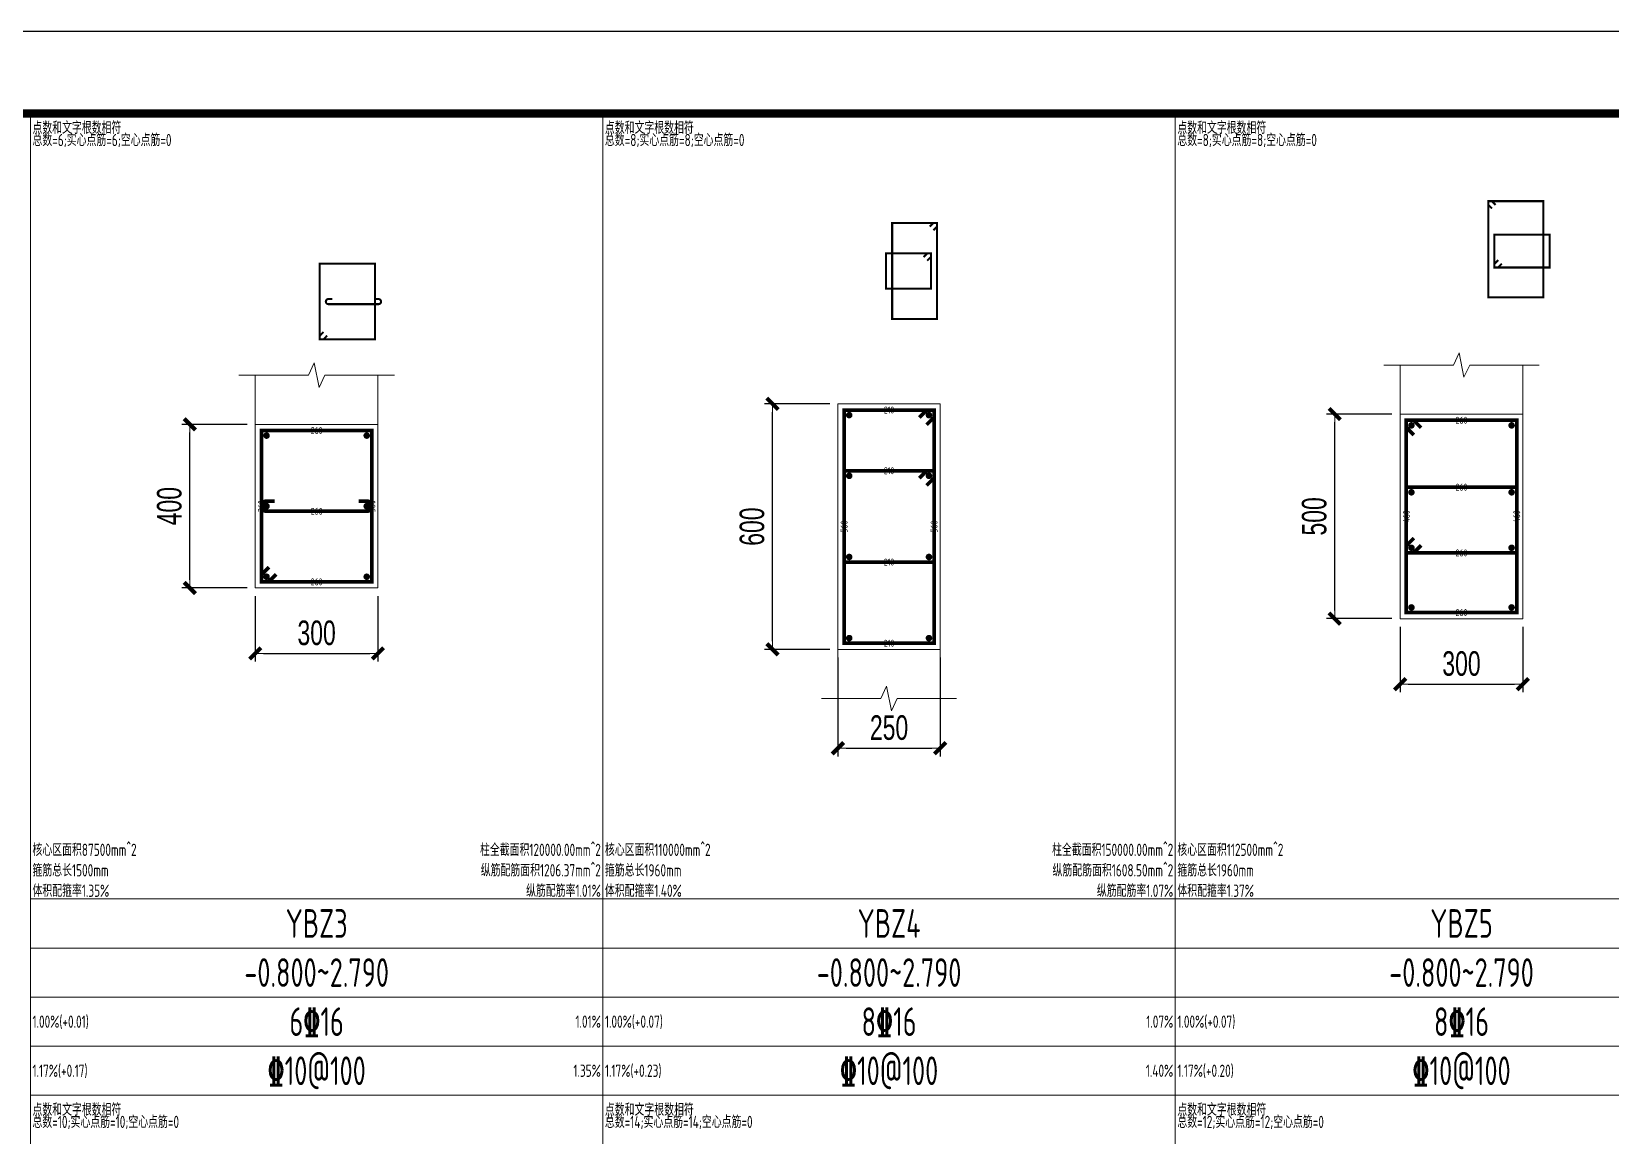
# Model space of a CAD drawing. Extents: x 5874492 to 7194610, y -939842 to -279257.
# Drawn here: x 6408031 to 6427338, y -565816 to -552326 of the extents above; entities that cross this region are included whole.
import ezdxf
from ezdxf.enums import TextEntityAlignment as Align

# ---------------------------------------------------------------- set-up
doc = ezdxf.new("R2010")
doc.units = 0
doc.header["$LTSCALE"] = 1000
for name, color, linetype, lineweight in [('S-墙柱-REIN', 1, 'Continuous', 20), ('S-墙柱-大样细线', 7, 'Continuous', 20), ('S-墙柱-编号', 4, 'Continuous', 20), ('S-大样-DIM', 3, 'Continuous', 20), ('S-大样-REIN', 1, 'Continuous', 20), ('S-大样-实线', 2, 'Continuous', 20), ('S-通用-TAB', 7, 'Continuous', 20)]:
    doc.layers.add(name, color=color, linetype=linetype, lineweight=lineweight)
doc.layers.add('Y-云图图框', color=7, linetype='Continuous')
doc.layers.add('z-计算配筋', color=7, linetype='Continuous')
doc.layers.add('箍筋长度', color=3, linetype='Continuous', plot=False)
doc.layers.add('配箍校核', color=34, linetype='Continuous', plot=False)
doc.styles.add('_YT_Name', font='', dxfattribs={"width": 0.8})
doc.styles.add('_YT_Sign_Text', font='ros.shx', dxfattribs={"width": 0.8, "bigfont": 'hztxt.shx'})
doc.styles.add('BW_Dim', font='Bweng.shx', dxfattribs={"width": 0.7, "bigfont": 'hztxt.shx'})
doc.styles.add('BW_Rein', font='tssdeng.shx', dxfattribs={"width": 0.7, "bigfont": 'hztxt.shx'})
doc.styles.get("Standard").update_dxf_attribs({"font": 'gbenor.shx', "bigfont": 'gbcbig.shx'})
doc.styles.add('TSSD_Rein', font='tssdeng.shx', dxfattribs={"width": 0.7, "bigfont": 'hztxt.shx'})
doc.styles.get('_YT_Name').set_extended_font_data('SimHei')
doc.dimstyles.new('Cyz_20_100', dxfattribs={"dimtxt": 300, "dimasz": 100, "dimexe": 100, "dimexo": 100, "dimgap": 100, "dimtad": 1, "dimdec": 0, "dimlfac": 0.2, "dimzin": 0, "dimdsep": 46, "dimtxsty": 'BW_Dim', "dimblk": '_bwk', "dimcen": 0, "dimclrt": 7, "dimadec": 0, "dimazin": 0, "dimtfac": 1, "dimtdec": 0, "dimtix": 1, "dimtmove": 2, "dimatfit": 0, "dimfxl": 0, "dimtolj": 1, "dimtzin": 0, "dimarcsym": 0})

# ---------------------------------------------------------------- blocks, each defined once
blk = doc.blocks.new('ECMCTK_A1_横_单行图名--0')
at = {"color": 4}
blk.add_lwpolyline([(0, 0), (841, 0), (841, 594), (0, 594)], close=True, dxfattribs=at)
at = {"const_width": 1}
blk.add_lwpolyline([(25, 10), (831, 10), (831, 584), (25, 584)], close=True, dxfattribs=at)
at = {"color": 80, "flags": 3}
for tag, height, p in [('YTHQINS', 3, (34.31, 585.5)), ('ECMCKEY', 3, (292.07, 288.23)), ('YTTQINS', 5.62, (848.03, 12.81)), ('YTFRAME', 3, (652.76, 5.84)), ('YTBARCODE_T1', 3, (749.78, 5.95))]:
    blk.add_attdef(tag, text='', height=height, dxfattribs=at).set_placement(p, align=Align.MIDDLE_CENTER)
for tag, height, style, width, p in [('工程号', 4, '_YT_Sign_Text', 0.5, (804.08, 44.12)), ('证书编号', 4, '_YT_Sign_Text', 0.8, (708.87, 43.81)), ('审查批准号', 4, '_YT_Sign_Text', 0.8, (761.06, 43.81)), ('设计单位', 6, '_YT_Name', 0.8, (623.75, 38.6)), ('建设单位', 4, '_YT_Sign_Text', 0.8, (734.96, 36.11)), ('阶段', 4, '_YT_Sign_Text', 0.8, (804.08, 35.81)), ('项目号', 4, '_YT_Sign_Text', 0.5, (822.08, 33.72)), ('项目名称', 4, '_YT_Sign_Text', 0.8, (734.96, 28.11)), ('专业', 4, '_YT_Sign_Text', 0.8, (804.08, 27.31)), ('图纸编号', 4, '_YT_Sign_Text', 0.5, (803.93, 19.36)), ('图纸名称', 4.5, '_YT_Name', 0.8, (735.39, 15.06)), ('版本号', 4, '_YT_Sign_Text', 0.8, (822.08, 13)), ('出图比例', 4.2, '_YT_Sign_Text', 0.8, (681.82, 11.78)), ('日期', 4, '_YT_Sign_Text', 0.5, (803.88, 12.13))]:
    blk.add_attdef(tag, text='', height=height, dxfattribs=dict(style=style, width=width)).set_placement(p, align=Align.CENTER)
at = {"style": '_YT_Sign_Text', "width": 0.8, "flags": 3}
for tag, p, height in [('{审定人}', (605.87, 26.45), 6.24), ('{校对人}', (658.35, 26.53), 6.24), ('[审定人]', (590.95, 27.81), 4.1), ('[校对人]', (642.23, 27.82), 4.1), ('{审核人}', (606.98, 18.44), 6.24), ('{设计人}', (658.48, 18.54), 6.24), ('[审核人]', (591.01, 19.76), 4.1), ('[设计人]', (642.47, 20.21), 4.1), ('{项目负责人}', (608.28, 10.72), 6.24), ('[项目负责人]', (590.78, 12.01), 4.1), ('[专业负责人]', (642.74, 11.77), 4.1), ('{专业负责人}', (658.58, 10.36), 6.24)]:
    blk.add_attdef(tag, p, '', height=height, dxfattribs=at)
at = {"color": 80, "flags": 3}
for tag, p in [('YTQRCODE', (551.04, 11.91)), ('YTBZSIT', (25, 10)), ('EXT_TK_LEFT', (25, 10))]:
    blk.add_attdef(tag, p, '', height=3, dxfattribs=at)
blk = doc.blocks.new('_bwk')
blk.add_line((-1, 0), (0, 0))
at = {"const_width": 0.5}
blk.add_lwpolyline([(-0.7, -0.7), (0.7, 0.7)], dxfattribs=at)
blk = doc.blocks.new('*D772')
at = {"layer": 'Defpoints', "color": 0, "transparency": 16777216}
for p in [(6409967, -557126), (6410767, -557126), (6410767, -559126)]:
    blk.add_point(p, dxfattribs=at)
at = {"layer": 'S-大样-DIM', "color": 0, "lineweight": -2, "transparency": 16777216}
for p, q in [((6410667, -557126), (6409867, -557126)), ((6409967, -559026), (6409967, -557226)), ((6410667, -559126), (6409867, -559126))]:
    blk.add_line(p, q, dxfattribs=at)
at = {"layer": 'S-大样-DIM', "color": 0, "lineweight": -2, "transparency": 16777216, "xscale": 100, "yscale": 100, "zscale": 100}
for p, rotation in [((6409967, -557126), 90), ((6409967, -559126), 270)]:
    blk.add_blockref('_bwk', p, dxfattribs=dict(at, rotation=rotation))
at = {"layer": 'S-大样-DIM', "color": 7, "transparency": 16777216, "insert": (6409717, -558126), "char_height": 300, "attachment_point": 5, "rotation": 90, "style": 'BW_Dim'}
blk.add_mtext('\\A1;400', dxfattribs=at)
blk = doc.blocks.new('*D773')
at = {"layer": 'Defpoints', "color": 0, "transparency": 16777216}
for p in [(6410767, -559126), (6412267, -559126), (6412267, -559926)]:
    blk.add_point(p, dxfattribs=at)
at = {"layer": 'S-大样-DIM', "color": 0, "lineweight": -2, "transparency": 16777216}
for p, q in [((6410767, -559226), (6410767, -560026)), ((6412267, -559226), (6412267, -560026)), ((6410867, -559926), (6412167, -559926))]:
    blk.add_line(p, q, dxfattribs=at)
at = {"layer": 'S-大样-DIM', "color": 0, "lineweight": -2, "transparency": 16777216, "xscale": 100, "yscale": 100, "zscale": 100, "rotation": 180}
blk.add_blockref('_bwk', (6410767, -559926), dxfattribs=at)
at = {"layer": 'S-大样-DIM', "color": 0, "lineweight": -2, "transparency": 16777216, "xscale": 100, "yscale": 100, "zscale": 100}
blk.add_blockref('_bwk', (6412267, -559926), dxfattribs=at)
at = {"layer": 'S-大样-DIM', "color": 7, "transparency": 16777216, "insert": (6411517, -559676), "char_height": 300, "attachment_point": 5, "style": 'BW_Dim'}
blk.add_mtext('\\A1;300', dxfattribs=at)
blk = doc.blocks.new('*D774')
at = {"layer": 'Defpoints', "color": 0, "transparency": 16777216}
for p in [(6423967, -557001), (6424767, -557001), (6424767, -559501)]:
    blk.add_point(p, dxfattribs=at)
at = {"layer": 'S-大样-DIM', "color": 0, "lineweight": -2, "transparency": 16777216}
for p, q in [((6424667, -557001), (6423867, -557001)), ((6423967, -559401), (6423967, -557101)), ((6424667, -559501), (6423867, -559501))]:
    blk.add_line(p, q, dxfattribs=at)
at = {"layer": 'S-大样-DIM', "color": 0, "lineweight": -2, "transparency": 16777216, "xscale": 100, "yscale": 100, "zscale": 100}
for p, rotation in [((6423967, -557001), 90), ((6423967, -559501), 270)]:
    blk.add_blockref('_bwk', p, dxfattribs=dict(at, rotation=rotation))
at = {"layer": 'S-大样-DIM', "color": 7, "transparency": 16777216, "insert": (6423717, -558251), "char_height": 300, "attachment_point": 5, "rotation": 90, "style": 'BW_Dim'}
blk.add_mtext('\\A1;500', dxfattribs=at)
blk = doc.blocks.new('*D775')
at = {"layer": 'Defpoints', "color": 0, "transparency": 16777216}
for p in [(6424767, -559501), (6426267, -559501), (6426267, -560301)]:
    blk.add_point(p, dxfattribs=at)
at = {"layer": 'S-大样-DIM', "color": 0, "lineweight": -2, "transparency": 16777216}
for p, q in [((6424767, -559601), (6424767, -560401)), ((6426267, -559601), (6426267, -560401)), ((6424867, -560301), (6426167, -560301))]:
    blk.add_line(p, q, dxfattribs=at)
at = {"layer": 'S-大样-DIM', "color": 0, "lineweight": -2, "transparency": 16777216, "xscale": 100, "yscale": 100, "zscale": 100, "rotation": 180}
blk.add_blockref('_bwk', (6424767, -560301), dxfattribs=at)
at = {"layer": 'S-大样-DIM', "color": 0, "lineweight": -2, "transparency": 16777216, "xscale": 100, "yscale": 100, "zscale": 100}
blk.add_blockref('_bwk', (6426267, -560301), dxfattribs=at)
at = {"layer": 'S-大样-DIM', "color": 7, "transparency": 16777216, "insert": (6425517, -560051), "char_height": 300, "attachment_point": 5, "style": 'BW_Dim'}
blk.add_mtext('\\A1;300', dxfattribs=at)
blk = doc.blocks.new('*D784')
at = {"layer": 'Defpoints', "color": 0, "transparency": 16777216}
for p in [(6417092, -556876), (6417892, -556876), (6417892, -559876)]:
    blk.add_point(p, dxfattribs=at)
at = {"layer": 'S-大样-DIM', "color": 0, "lineweight": -2, "transparency": 16777216}
for p, q in [((6417792, -556876), (6416992, -556876)), ((6417092, -559776), (6417092, -556976)), ((6417792, -559876), (6416992, -559876))]:
    blk.add_line(p, q, dxfattribs=at)
at = {"layer": 'S-大样-DIM', "color": 0, "lineweight": -2, "transparency": 16777216, "xscale": 100, "yscale": 100, "zscale": 100}
for p, rotation in [((6417092, -556876), 90), ((6417092, -559876), 270)]:
    blk.add_blockref('_bwk', p, dxfattribs=dict(at, rotation=rotation))
at = {"layer": 'S-大样-DIM', "color": 7, "transparency": 16777216, "insert": (6416842, -558376), "char_height": 300, "attachment_point": 5, "rotation": 90, "style": 'BW_Dim'}
blk.add_mtext('\\A1;600', dxfattribs=at)
blk = doc.blocks.new('*D785')
at = {"layer": 'Defpoints', "color": 0, "transparency": 16777216}
for p in [(6417892, -559876), (6419142, -559876), (6419142, -561084)]:
    blk.add_point(p, dxfattribs=at)
at = {"layer": 'S-大样-DIM', "color": 0, "lineweight": -2, "transparency": 16777216}
for p, q in [((6417892, -559976), (6417892, -561184)), ((6419142, -559976), (6419142, -561184)), ((6417992, -561084), (6419042, -561084))]:
    blk.add_line(p, q, dxfattribs=at)
at = {"layer": 'S-大样-DIM', "color": 0, "lineweight": -2, "transparency": 16777216, "xscale": 100, "yscale": 100, "zscale": 100, "rotation": 180}
blk.add_blockref('_bwk', (6417892, -561084), dxfattribs=at)
at = {"layer": 'S-大样-DIM', "color": 0, "lineweight": -2, "transparency": 16777216, "xscale": 100, "yscale": 100, "zscale": 100}
blk.add_blockref('_bwk', (6419142, -561084), dxfattribs=at)
at = {"layer": 'S-大样-DIM', "color": 7, "transparency": 16777216, "insert": (6418517, -560834), "char_height": 300, "attachment_point": 5, "style": 'BW_Dim'}
blk.add_mtext('\\A1;250', dxfattribs=at)

msp = doc.modelspace()

# ---------------------------------------------------------------- linework, layer by layer
at = {"layer": 'S-墙柱-REIN', "const_width": 40}
for points in [[(6418009.9, -557013.7, 1), (6418049.9, -557013.7, 1)], [(6418984.9, -557013.7, 1), (6419024.9, -557013.7, 1)], [(6424884.9, -557138.7, 1), (6424924.9, -557138.7, 1)], [(6426109.9, -557138.7, 1), (6426149.9, -557138.7, 1)], [(6410884.9, -557263.7, 1), (6410924.9, -557263.7, 1)], [(6412109.9, -557263.7, 1), (6412149.9, -557263.7, 1)], [(6418009.9, -557755.3, 1), (6418049.9, -557755.3, 1)], [(6418984.9, -557755.3, 1), (6419024.9, -557755.3, 1)], [(6424884.9, -557956.6, 1), (6424924.9, -557956.6, 1)], [(6426109.9, -557956.6, 1), (6426149.9, -557956.6, 1)], [(6410884.9, -558126.2, 1), (6410924.9, -558126.2, 1)], [(6412109.9, -558126.2, 1), (6412149.9, -558126.2, 1)], [(6418009.9, -558747, 1), (6418049.9, -558747, 1)], [(6418984.9, -558747, 1), (6419024.9, -558747, 1)], [(6424884.9, -558634.8, 1), (6424924.9, -558634.8, 1)], [(6426109.9, -558634.8, 1), (6426149.9, -558634.8, 1)], [(6410884.9, -558988.7, 1), (6410924.9, -558988.7, 1)], [(6412109.9, -558988.7, 1), (6412149.9, -558988.7, 1)], [(6424884.9, -559363.7, 1), (6424924.9, -559363.7, 1)], [(6426109.9, -559363.7, 1), (6426149.9, -559363.7, 1)], [(6418009.9, -559738.7, 1), (6418049.9, -559738.7, 1)], [(6418984.9, -559738.7, 1), (6419024.9, -559738.7, 1)]]:
    msp.add_lwpolyline(points, format="xyb", close=True, dxfattribs=at)
at = {"layer": 'S-墙柱-大样细线'}
for points in [[(6419142.4, -556876.2), (6417892.4, -556876.2), (6417892.4, -559876.2), (6419142.4, -559876.2)], [(6424767.4, -557001.2), (6426267.4, -557001.2), (6426267.4, -559501.2), (6424767.4, -559501.2)], [(6410767.4, -559126.2), (6412267.4, -559126.2), (6412267.4, -557126.2), (6410767.4, -557126.2)]]:
    msp.add_lwpolyline(points, close=True, dxfattribs=at)
at = {"layer": 'S-大样-REIN'}
for points, const_width in [([(6425934.6, -554444.5), (6425888.6, -554398.6), (6425844.4, -554398.6), (6425844.4, -555573.6), (6426519.4, -555573.6), (6426519.4, -554398.6), (6425844.4, -554398.6), (6425844.4, -554442.8), (6425890.4, -554488.7)], 25), ([(6419014.7, -554709.6), (6419060.7, -554663.7), (6419104.9, -554663.7), (6419104.9, -555838.7), (6418554.9, -555838.7), (6418554.9, -554663.7), (6419104.9, -554663.7), (6419104.9, -554707.9), (6419058.9, -554753.8)], 25), ([(6426009.6, -555163.2), (6425963.6, -555209.2), (6425919.4, -555209.2), (6425919.4, -554807.6), (6426594.4, -554807.6), (6426594.4, -555209.2), (6425919.4, -555209.2), (6425919.4, -555165), (6425965.4, -555119)], 25), ([(6418983.9, -555124.6), (6419029.9, -555078.7), (6419029.9, -555034.5), (6418479.9, -555034.5), (6418479.9, -555467.8), (6419029.9, -555467.8), (6419029.9, -555034.5), (6418985.7, -555034.5), (6418939.7, -555080.5)], 25), ([(6411645, -556042.7), (6411599.1, -556088.7), (6411554.9, -556088.7), (6411554.9, -555163.7), (6412229.9, -555163.7), (6412229.9, -556088.7), (6411554.9, -556088.7), (6411554.9, -556044.5), (6411600.8, -555998.5)], 25), ([(6418887, -557043.1), (6418979, -556951.2), (6419067.4, -556951.2), (6419067.4, -559801.2), (6417967.4, -559801.2), (6417967.4, -556951.2), (6419067.4, -556951.2), (6419067.4, -557039.5), (6418975.4, -557131.5)], 45), ([(6411022.7, -558959.2), (6410930.7, -559051.2), (6410842.4, -559051.2), (6410842.4, -557201.2), (6412192.4, -557201.2), (6412192.4, -559051.2), (6410842.4, -559051.2), (6410842.4, -558962.8), (6410934.3, -558870.8)], 45), ([(6425022.7, -557168.1), (6424930.7, -557076.2), (6424842.4, -557076.2), (6424842.4, -559426.2), (6426192.4, -559426.2), (6426192.4, -557076.2), (6424842.4, -557076.2), (6424842.4, -557164.5), (6424934.3, -557256.5)], 45), ([(6418975.4, -557873.1), (6419067.4, -557781.2), (6419067.4, -557692.8), (6417967.4, -557692.8), (6417967.4, -558809.5), (6419067.4, -558809.5), (6419067.4, -557692.8), (6418979, -557692.8), (6418887, -557784.7)], 45), ([(6425022.7, -558605.4), (6424930.7, -558697.3), (6424842.4, -558697.3), (6424842.4, -557894.1), (6426192.4, -557894.1), (6426192.4, -558697.3), (6424842.4, -558697.3), (6424842.4, -558609), (6424934.3, -558517)], 45)]:
    msp.add_lwpolyline(points, dxfattribs=dict(at, const_width=const_width))
for points, const_width in [([(6412223.6, -555594.9), (6412273.6, -555594.9, -1), (6412273.6, -555657.4), (6411661.1, -555657.4, -1), (6411661.1, -555594.9), (6411711.1, -555594.9)], 25), ([(6412029.9, -558063.7), (6412129.9, -558063.7, -1), (6412129.9, -558188.7), (6410904.9, -558188.7, -1), (6410904.9, -558063.7), (6411004.9, -558063.7)], 45)]:
    msp.add_lwpolyline(points, format="xyb", dxfattribs=dict(at, const_width=const_width))
at = {"layer": 'S-大样-实线'}
for points in [[(6410567.4, -556526.2), (6411417.4, -556526.2), (6411487.4, -556376.2), (6411547.4, -556676.2), (6411617.4, -556526.2), (6412467.4, -556526.2)], [(6424567.4, -556401.2), (6425417.4, -556401.2), (6425487.4, -556251.2), (6425547.4, -556551.2), (6425617.4, -556401.2), (6426467.4, -556401.2)], [(6424767.4, -557001.2), (6424767.4, -556401.2)], [(6426267.4, -557001.2), (6426267.4, -556401.2)], [(6410767.4, -557126.2), (6410767.4, -556526.2)], [(6412267.4, -557126.2), (6412267.4, -556526.2)], [(6417892.4, -559876.2), (6417892.4, -560476.2)], [(6419142.4, -559876.2), (6419142.4, -560476.2)], [(6417692.4, -560476.2), (6418417.4, -560476.2), (6418487.4, -560326.2), (6418547.4, -560626.2), (6418617.4, -560476.2), (6419342.4, -560476.2)]]:
    msp.add_lwpolyline(points, dxfattribs=at)
at = {"layer": 'S-通用-TAB'}
for points in [[(6408017.4, -565326.2), (6408017.4, -553326.2), (6415017.4, -553326.2), (6415017.4, -565326.2), (6408017.4, -565326.2), (6408017.4, -562926.2), (6415017.4, -562926.2), (6415017.4, -563526.2), (6408017.4, -563526.2), (6408017.4, -564126.2), (6415017.4, -564126.2), (6415017.4, -564726.2), (6408017.4, -564726.2), (6408017.4, -565326.2)], [(6415017.4, -565326.2), (6415017.4, -553326.2), (6422017.4, -553326.2), (6422017.4, -565326.2), (6415017.4, -565326.2), (6415017.4, -562926.2), (6422017.4, -562926.2), (6422017.4, -563526.2), (6415017.4, -563526.2), (6415017.4, -564126.2), (6422017.4, -564126.2), (6422017.4, -564726.2), (6415017.4, -564726.2), (6415017.4, -565326.2)], [(6422017.4, -565326.2), (6422017.4, -553326.2), (6429017.4, -553326.2), (6429017.4, -565326.2), (6422017.4, -565326.2), (6422017.4, -562926.2), (6429017.4, -562926.2), (6429017.4, -563526.2), (6422017.4, -563526.2), (6422017.4, -564126.2), (6429017.4, -564126.2), (6429017.4, -564726.2), (6422017.4, -564726.2), (6422017.4, -565326.2)], [(6408017.4, -577326.2), (6408017.4, -565326.2), (6415017.4, -565326.2), (6415017.4, -577326.2), (6408017.4, -577326.2), (6408017.4, -574926.2), (6415017.4, -574926.2), (6415017.4, -575526.2), (6408017.4, -575526.2), (6408017.4, -576126.2), (6415017.4, -576126.2), (6415017.4, -576726.2), (6408017.4, -576726.2), (6408017.4, -577326.2)], [(6415017.4, -577326.2), (6415017.4, -565326.2), (6422017.4, -565326.2), (6422017.4, -577326.2), (6415017.4, -577326.2), (6415017.4, -574926.2), (6422017.4, -574926.2), (6422017.4, -575526.2), (6415017.4, -575526.2), (6415017.4, -576126.2), (6422017.4, -576126.2), (6422017.4, -576726.2), (6415017.4, -576726.2), (6415017.4, -577326.2)], [(6422017.4, -577326.2), (6422017.4, -565326.2), (6429017.4, -565326.2), (6429017.4, -577326.2), (6422017.4, -577326.2), (6422017.4, -574926.2), (6429017.4, -574926.2), (6429017.4, -575526.2), (6422017.4, -575526.2), (6422017.4, -576126.2), (6429017.4, -576126.2), (6429017.4, -576726.2), (6422017.4, -576726.2), (6422017.4, -577326.2)]]:
    msp.add_lwpolyline(points, dxfattribs=at)

# ---------------------------------------------------------------- block references
at = {"layer": 'Y-云图图框', "xscale": 100, "yscale": 100, "zscale": 100}
msp.add_blockref('ECMCTK_A1_横_单行图名--0', (6389792.4, -611726.2), dxfattribs=at)

# ---------------------------------------------------------------- texts
at = {"layer": 'S-墙柱-编号', "color": 3, "style": 'TSSD_Rein', "width": 0.7}
for s, p in [('YBZ3', (6411517.4, -563226.2)), ('YBZ4', (6418517.4, -563226.2)), ('YBZ5', (6425517.4, -563226.2))]:
    msp.add_text(s, height=350, dxfattribs=at).set_placement(p, align=Align.MIDDLE_CENTER)
at = {"layer": 'S-墙柱-编号', "style": 'TSSD_Rein', "width": 0.7}
for p in [(6411517.4, -563826.2), (6418517.4, -563826.2), (6425517.4, -563826.2)]:
    msp.add_text('-0.800~2.790', height=350, dxfattribs=at).set_placement(p, align=Align.MIDDLE_CENTER)
at = {"layer": 'z-计算配筋', "style": 'BW_Rein', "width": 0.7}
for s, p in [('6\x8416', (6411517.4, -564426.2)), ('8\x8416', (6418517.4, -564426.2)), ('8\x8416', (6425517.4, -564426.2)), ('\x8410@100', (6411517.4, -565026.2)), ('\x8410@100', (6418517.4, -565026.2)), ('\x8410@100', (6425517.4, -565026.2))]:
    msp.add_text(s, height=350, dxfattribs=at).set_placement(p, align=Align.MIDDLE_CENTER)
at = {"layer": '箍筋长度', "style": 'BW_Rein', "width": 0.7}
for s, p in [('210', (6418517.4, -556951.2)), ('260', (6411517.4, -557201.2)), ('260', (6425517.4, -557076.2)), ('210', (6418517.4, -557692.8)), ('260', (6425517.4, -557894.1)), ('260', (6411517.4, -558188.7)), ('260', (6425517.4, -558697.3)), ('210', (6418517.4, -558809.5)), ('260', (6411517.4, -559051.2)), ('260', (6425517.4, -559426.2)), ('210', (6418517.4, -559801.2))]:
    msp.add_text(s, height=85, dxfattribs=at).set_placement(p, align=Align.MIDDLE_CENTER)
for s, p in [('360', (6410842.4, -558126.2)), ('360', (6412192.4, -558126.2)), ('560', (6417967.4, -558376.2)), ('560', (6419067.4, -558376.2)), ('460', (6424842.4, -558251.2)), ('460', (6426192.4, -558251.2))]:
    msp.add_text(s, height=85, rotation=90, dxfattribs=at).set_placement(p, align=Align.MIDDLE_CENTER)
at = {"layer": '配箍校核', "style": 'BW_Rein', "width": 0.7}
for s, p in [('点数和文字根数相符', (6408042.4, -553576.2)), ('点数和文字根数相符', (6415042.4, -553576.2)), ('点数和文字根数相符', (6422042.4, -553576.2)), ('总数=6;实心点筋=6;空心点筋=0', (6408042.4, -553726.2)), ('总数=8;实心点筋=8;空心点筋=0', (6415042.4, -553726.2)), ('总数=8;实心点筋=8;空心点筋=0', (6422042.4, -553726.2)), ('核心区面积87500mm^ 2', (6408042.4, -562401.2)), ('核心区面积110000mm^ 2', (6415042.4, -562401.2)), ('核心区面积112500mm^ 2', (6422042.4, -562401.2)), ('箍筋总长1500mm', (6408042.4, -562651.2)), ('箍筋总长1960mm', (6415042.4, -562651.2)), ('箍筋总长1960mm', (6422042.4, -562651.2)), ('体积配箍率1.35%', (6408042.4, -562901.2)), ('体积配箍率1.40%', (6415042.4, -562901.2)), ('体积配箍率1.37%', (6422042.4, -562901.2)), ('点数和文字根数相符', (6408042.4, -565576.2)), ('点数和文字根数相符', (6415042.4, -565576.2)), ('点数和文字根数相符', (6422042.4, -565576.2)), ('总数=10;实心点筋=10;空心点筋=0', (6408042.4, -565726.2)), ('总数=14;实心点筋=14;空心点筋=0', (6415042.4, -565726.2)), ('总数=12;实心点筋=12;空心点筋=0', (6422042.4, -565726.2))]:
    msp.add_text(s, height=150, dxfattribs=at).set_placement(p)
for s, p in [('柱全截面积120000.00mm^ 2', (6414992.4, -562401.2)), ('柱全截面积150000.00mm^ 2', (6421992.4, -562401.2)), ('纵筋配筋面积1206.37mm^ 2', (6414992.4, -562651.2)), ('纵筋配筋面积1608.50mm^ 2', (6421992.4, -562651.2)), ('纵筋配筋率1.01%', (6414992.4, -562901.2)), ('纵筋配筋率1.07%', (6421992.4, -562901.2))]:
    msp.add_text(s, height=150, dxfattribs=at).set_placement(p, align=Align.RIGHT)
for s, p in [('1.00%(+0.01)', (6408042.4, -564426.2)), ('1.00%(+0.07)', (6415042.4, -564426.2)), ('1.00%(+0.07)', (6422042.4, -564426.2)), ('1.17%(+0.17)', (6408042.4, -565026.2)), ('1.17%(+0.23)', (6415042.4, -565026.2)), ('1.17%(+0.20)', (6422042.4, -565026.2))]:
    msp.add_text(s, height=150, dxfattribs=at).set_placement(p, align=Align.MIDDLE_LEFT)
for s, p in [('1.01%', (6414992.4, -564426.2)), ('1.07%', (6421992.4, -564426.2)), ('1.35%', (6414992.4, -565026.2)), ('1.40%', (6421992.4, -565026.2))]:
    msp.add_text(s, height=150, dxfattribs=at).set_placement(p, align=Align.MIDDLE_RIGHT)

# ---------------------------------------------------------------- dimensions: what is measured, and where the dimension line sits
at = {"layer": 'S-大样-DIM'}
for base, p1, p2, picture, middle in [((6417092.4, -556876.2), (6417892.4, -559876.2), (6417892.4, -556876.2), '*D784', (6416842.4, -558376.2)), ((6423967.4, -557001.2), (6424767.4, -559501.2), (6424767.4, -557001.2), '*D774', (6423717.4, -558251.2)), ((6409967.4, -557126.2), (6410767.4, -559126.2), (6410767.4, -557126.2), '*D772', (6409717.4, -558126.2))]:
    dim = msp.add_linear_dim(base=base, p1=p1, p2=p2, angle=90, dimstyle='Cyz_20_100', dxfattribs=at)
    dim.commit()
    dim.dimension.update_dxf_attribs({"geometry": picture, "text_midpoint": middle})
for base, p1, p2, picture, middle in [((6412267.4, -559926.2), (6410767.4, -559126.2), (6412267.4, -559126.2), '*D773', (6411517.4, -559676.2)), ((6426267.4, -560301.2), (6424767.4, -559501.2), (6426267.4, -559501.2), '*D775', (6425517.4, -560051.2)), ((6419142.4, -561084.1), (6417892.4, -559876.2), (6419142.4, -559876.2), '*D785', (6418517.4, -560834.1))]:
    dim = msp.add_linear_dim(base=base, p1=p1, p2=p2, dimstyle='Cyz_20_100', dxfattribs=at)
    dim.commit()
    dim.dimension.update_dxf_attribs({"geometry": picture, "text_midpoint": middle})

doc.saveas('drawing.dxf')
